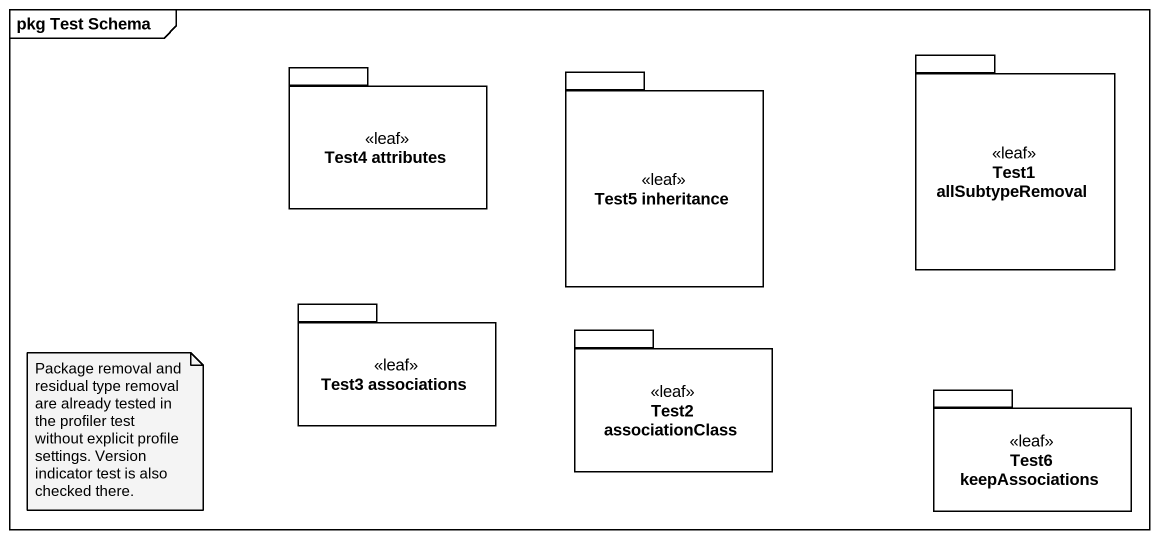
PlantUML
@startuml
mainframe pkg Test Schema
package "Test4 attributes" as Test4_attributes <<leaf>> {
}
package "Test5 inheritance" as Test5_inheritance <<leaf>> {
}
package "Test1 allSubtypeRemoval" as Test1_allSubtypeRemoval <<leaf>> {
}
package "Test3 associations" as Test3_associations <<leaf>> {
}
package "Test2 associationClass" as Test2_associationClass <<leaf>> {
}
package "Test6 keepAssociations" as Test6_keepAssociations <<leaf>> {
}
note as N1
  Package removal and residual type removal are already tested in the profiler test without explicit profile settings. Version indicator test is also checked there.
end note
@enduml
